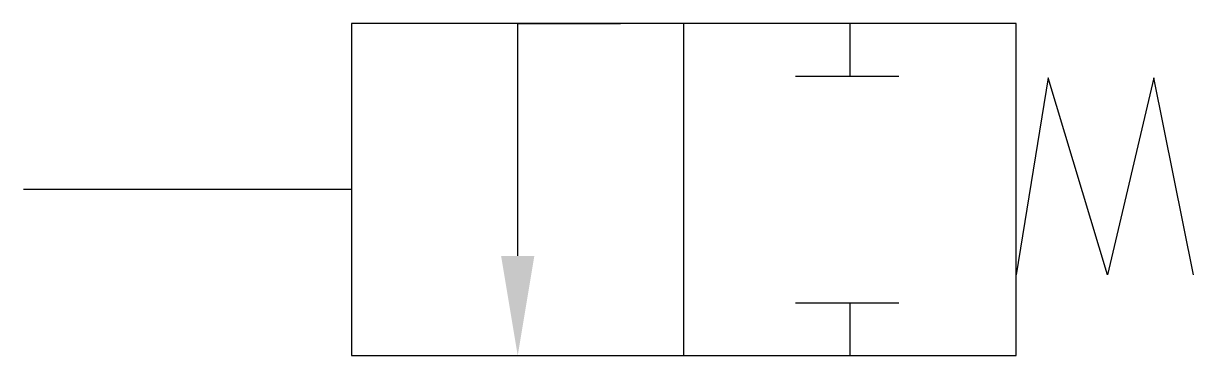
# Model space of a CAD drawing. Extents: x -24.1 to 10, y -9.7 to 0.
import ezdxf

# ---------------------------------------------------------------- set-up
doc = ezdxf.new("R2010")
doc.units = 0
doc.linetypes.add('DASHED', pattern=[0])
doc.layers.add('2', color=1, linetype='CONTINUOUS')

msp = doc.modelspace()

# ---------------------------------------------------------------- linework, layer by layer
at = {"layer": '2', "color": 0}
for p, q in [((-9.675, -6.773), (-9.675, 0)), ((-9.675, 0), (-6.773, 0)), ((-6.773, 0), (-6.686, 0)), ((-4.838, -9.675), (-4.838, 0)), ((0, -1.533), (0, 0)), ((-1.594, -1.533), (1.416, -1.533)), ((5.762, -1.59), (4.838, -7.319)), ((7.489, -7.319), (5.762, -1.59)), ((8.845, -1.59), (7.489, -7.319)), ((9.999, -7.319), (8.845, -1.59)), ((-1.594, -8.142), (1.416, -8.142)), ((0, -9.675), (0, -8.142))]:
    msp.add_line(p, q, dxfattribs=at)
at = {"layer": '2', "color": 0, "linetype": 'DASHED'}
msp.add_line((-14.513, -4.838), (-24.065, -4.838), dxfattribs=at)
at = {"layer": '2', "color": 0}
msp.add_lwpolyline([(-14.513, 0), (-14.513, -9.675), (4.838, -9.675), (4.838, 0)], close=True, dxfattribs=at)
msp.add_solid([(-9.191, -6.773), (-10.159, -6.773), (-9.675, -9.675)], dxfattribs=at)

doc.saveas('drawing.dxf')
